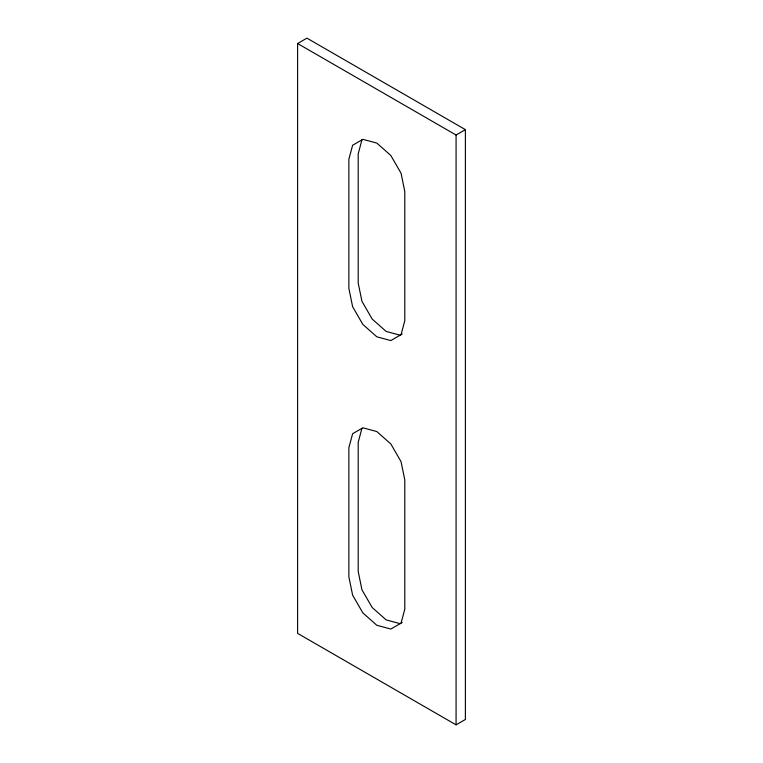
<?xml version="1.0" encoding="UTF-8"?>
<svg xmlns="http://www.w3.org/2000/svg" width="763" height="763" viewBox="0 0 763 763"><rect width="100%" height="100%" fill="white"/><g stroke="black" fill="none" stroke-linecap="round" stroke-linejoin="round"><path stroke-width="1.14" d="M361.939 139.877L358.2 153.859L358.2 283.016L361.939 301.318L372.172 319.048L386.164 331.447L400.146 335.195M361.939 428.339L358.2 442.311L358.2 571.477L361.939 589.77L372.172 607.501L386.164 619.909L400.146 623.648M401.061 334.661L404.8 320.689L404.8 191.523L401.061 173.23L390.828 155.499L376.836 143.091L362.854 139.352L352.62 145.256L348.872 159.238L348.872 288.395L352.62 306.697L362.854 324.428L376.836 336.826L390.828 340.575L402.196 334.013M401.061 623.123L404.8 609.141L404.8 479.984L401.061 461.682L390.828 443.952L376.836 431.553L362.854 427.805L352.62 433.718L348.872 447.69L348.872 576.857L352.62 595.159L362.854 612.889L376.836 625.288L390.828 629.036L402.196 622.465M297.608 43.529L306.926 38.15L465.392 129.634L465.392 719.471L456.074 724.85L297.608 633.366L297.608 43.529L456.074 135.022L465.392 129.634M456.074 135.022L456.074 724.85"/></g></svg>
